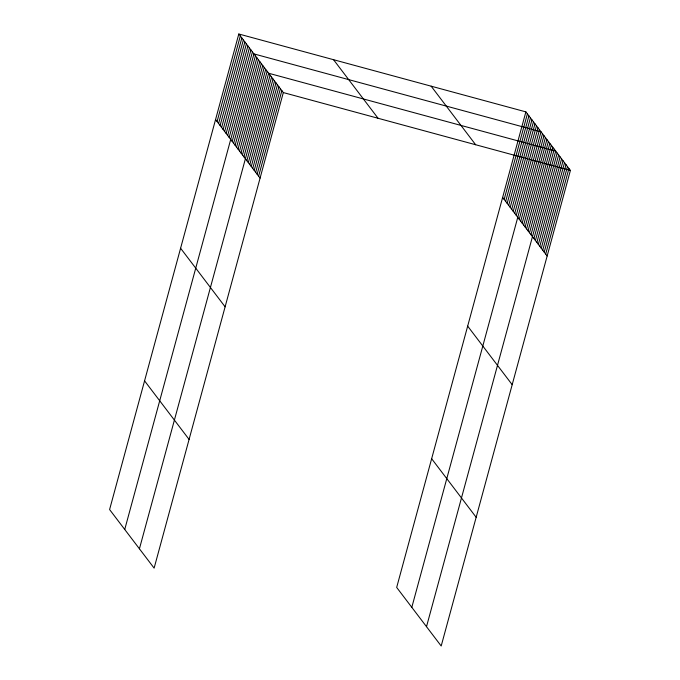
<?xml version="1.0" encoding="UTF-8"?>
<svg xmlns="http://www.w3.org/2000/svg" width="680" height="680" viewBox="0 0 680 680"><rect width="100%" height="100%" fill="white"/><g stroke="black" fill="none" stroke-linecap="round" stroke-linejoin="round"><path stroke-width="1.02" d="M238.807 34L109.599 509.558L154.122 568.123L283.322 92.565L238.807 34L525.878 111.877L570.401 170.442L441.192 646L396.678 587.435L525.878 111.877M217.081 121.533L240.321 35.989M218.595 123.522L241.833 37.986M220.107 125.511L243.347 39.975M221.621 127.508L244.859 41.964M223.133 129.498L246.373 43.953M224.647 131.487L247.894 45.951M226.159 133.484L249.407 47.94M227.673 135.473L250.92 49.929M229.185 137.462L252.433 51.918M124.737 529.473L253.946 53.916L541.016 131.784L411.808 607.342M232.169 141.389L255.417 55.845M233.639 143.319L256.878 57.774M235.11 145.256L258.349 59.712M236.58 147.186L259.82 61.642M238.051 149.115L261.29 63.58M239.522 151.054L262.76 65.509M240.983 152.983L264.231 67.439M242.454 154.912L265.693 69.377M243.925 156.851L267.163 71.306M139.425 548.803L268.634 73.245L555.704 151.113L426.504 626.671M246.865 160.718L270.104 75.174M248.327 162.647L271.575 77.103M249.798 164.577L273.046 79.041M251.269 166.515L274.507 80.971M252.739 168.444L275.978 82.9M254.209 170.374L277.449 84.838M255.68 172.312L278.919 86.768M257.142 174.242L280.389 88.706M258.613 176.179L281.86 90.635M504.152 199.41L527.391 113.866M505.665 201.399L528.913 115.855M507.178 203.388L530.425 117.844M508.691 205.377L531.938 119.842M510.204 207.374L533.452 121.831M511.725 209.363L534.965 123.819M513.238 211.352L536.477 125.817M514.751 213.341L537.99 127.806M516.264 215.339L539.504 129.795M519.248 219.257L542.487 133.722M520.71 221.196L543.957 135.651M522.181 223.125L545.428 137.581M523.651 225.063L546.89 139.519M525.121 226.993L548.361 141.448M526.592 228.922L549.831 143.386M528.062 230.86L551.302 145.316M529.524 232.79L552.772 147.245M530.995 234.719L554.234 149.183M533.936 238.587L557.175 153.051M535.406 240.525L558.645 154.981M536.877 242.454L560.116 156.91M538.339 244.383L561.587 158.848M539.81 246.322L563.048 160.778M541.28 248.251L564.519 162.707M542.75 250.18L565.99 164.645M544.221 252.119L567.46 166.575M545.692 254.048L568.931 168.512M283.322 92.565L570.401 170.442M431.146 86.173L475.66 144.746M502.639 197.412L547.154 255.986M333.54 59.696L378.063 118.269M467.67 326.12L512.185 384.684M215.569 119.544L260.083 178.109M431.647 458.728L476.162 517.293M180.6 248.251L225.114 306.816M144.568 380.851L189.091 439.425"/></g></svg>
